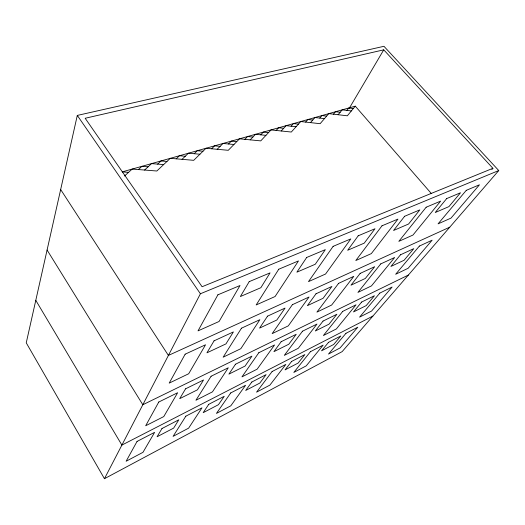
<?xml version="1.0" encoding="UTF-8"?>
<svg xmlns="http://www.w3.org/2000/svg" width="525" height="525" viewBox="0 0 525 525"><rect width="100%" height="100%" fill="white"/><g stroke="black" fill="none" stroke-linecap="round" stroke-linejoin="round"><path stroke-width="0.79" d="M77.3 115.421L26.25 342.838L104.449 478.702L342.142 351.625L498.75 170.546L383.959 46.298L77.3 115.421L200.406 293.757L104.449 478.702M349.027 108.675L383.742 49.836L492.923 168.308L491.866 169.542M431.386 193.581L355.281 106.162L347.333 115.802L328.775 113.636L320.125 123.69L300.74 121.544L291.309 132.037L271.038 129.918L260.748 140.89L239.518 138.803L228.277 150.301L205.997 148.26L193.712 160.322L170.29 158.327L156.837 171.006L132.169 169.076L124.497 176.019M346.789 110.394L348.79 107.993L353.318 108.544M338.1 114.726L342.208 109.85L351.343 110.939M333.454 114.181L335.541 111.727L340.167 112.278M319.738 118.079L321.917 115.572L326.642 116.117M310.485 122.62L314.961 117.534L324.489 118.617M305.622 122.082L307.899 119.523L312.729 120.068M291.099 126.203L293.475 123.592L298.417 124.13M281.229 130.981L286.105 125.665L296.067 126.742M276.15 130.449L278.631 127.778L283.677 128.31M260.741 134.827L263.333 132.09L268.505 132.622M250.189 139.853L255.518 134.295L265.945 135.352M244.867 139.335L247.577 136.533L252.866 137.064M228.5 143.981L231.328 141.113L236.749 141.638M217.199 149.284L223.02 143.456L233.953 144.5M211.614 148.772L214.574 145.838L220.126 146.357M194.191 153.72L197.282 150.714L202.972 151.226M182.07 159.331L188.429 153.208L199.913 154.225M176.197 158.826L179.432 155.748L185.266 156.253M157.612 164.108L160.998 160.945L166.976 161.444M144.578 170.048L151.548 163.61L163.636 164.601M138.397 169.562L141.94 166.32L148.083 166.812M372.881 316.083L121.892 445.088L35.792 300.333M408.365 275.054L142.82 404.749L47.086 250.025M449.781 227.168L168.407 355.425L60.664 189.532M200.406 293.757L498.75 170.546M492.923 168.308L202.086 286.735L85.168 118.269L383.742 49.836M355.281 106.162L122.233 171.878L128.54 172.357M137.051 441.433L126.125 461.245L142.997 452.314L154.612 432.344L137.051 441.433M158.773 402.032L145.688 425.762L163.78 416.574L177.647 392.733L158.773 402.032M185.161 354.178L169.207 383.112L188.692 373.748L205.544 344.774L185.161 354.178M217.895 294.82L198.017 330.875L219.089 321.477L240.004 285.521L217.895 294.82M161.976 428.531L157.087 436.754L173.657 428.098L178.795 419.823L161.976 428.531M185.548 388.835L179.707 398.672L197.426 389.832L203.556 379.962L185.548 388.835M214.049 340.843L206.942 352.82L225.96 343.888L233.395 331.918L214.049 340.843M249.204 281.649L240.358 296.546L260.853 287.707L270.067 272.875L249.204 281.649M185.85 416.174L173.079 436.38L188.639 428.137L201.981 407.827L185.85 416.174M211.096 376.248L195.917 400.26L212.474 391.847L228.29 367.776L211.096 376.248M241.48 328.184L223.145 357.19L240.824 348.692L259.868 319.699L241.48 328.184M278.755 269.22L256.167 304.953L275.093 296.513L298.469 260.932L278.755 269.22M208.747 404.322L203.182 412.67L218.446 404.696L224.221 396.316L208.747 404.322M235.495 364.219L228.887 374.128L245.09 366.043L251.934 356.121L235.495 364.219M267.553 316.148L259.58 328.105L276.826 320.007L285.055 308.077L267.553 316.148M306.685 257.473L296.881 272.173L315.269 264.246L325.342 249.624L306.685 257.473M230.724 392.949L216.425 413.424L230.816 405.799L245.582 385.258L230.724 392.949M258.825 352.721L241.946 376.878L257.165 369.154L274.555 344.971L258.825 352.721M292.373 304.697L272.16 333.624L288.284 325.881L309.048 296.999L292.373 304.697M333.126 246.35L308.483 281.63L325.579 274.011L350.818 238.908L333.126 246.35M251.829 382.029L245.693 390.456L259.809 383.086L266.109 374.633L251.829 382.029M281.151 341.723L273.925 351.652L288.803 344.229L296.218 334.294L281.151 341.723M316.024 293.777L307.381 305.662L323.092 298.285L331.931 286.433L316.024 293.777M358.201 235.804L347.675 250.268L364.258 243.121L374.988 228.743L358.201 235.804M272.114 371.529L256.554 392.168L269.902 385.101L285.856 364.416L272.114 371.529M302.538 331.177L284.294 355.373L298.325 348.252L316.988 324.056L302.538 331.177M338.592 283.362L316.91 312.119L331.669 305.025L353.784 276.347L338.592 283.362M382.003 225.796L355.806 260.531L371.319 253.614L397.957 219.082L382.003 225.796M291.631 361.43L285.036 369.902L298.121 363.064L304.861 354.585L291.631 361.43M323.052 321.07L315.328 330.993L329.037 324.148L336.912 314.239L323.052 321.07M360.15 273.413L350.982 285.187L365.348 278.44L374.673 266.707L360.15 273.413M404.631 216.274L393.566 230.482L408.601 223.998L419.816 209.888L404.631 216.274M310.419 351.704L293.81 372.435L306.233 365.859L323.164 345.109L310.419 351.704M342.733 311.371L323.38 335.527L336.361 328.939L356.042 304.808L342.733 311.371M380.756 263.898L357.925 292.405L371.477 285.889L394.656 257.486L380.756 263.898M426.169 207.218L398.816 241.362L412.952 235.056L440.633 201.127L426.169 207.218M328.519 342.339L321.543 350.825L333.71 344.466L340.804 335.98L328.519 342.339M361.633 302.052L353.515 311.935L366.188 305.609L374.43 295.746L361.633 302.052M400.483 254.796L390.908 266.444L404.099 260.249L413.792 248.653L400.483 254.796M446.69 198.581L435.238 212.513L448.934 206.607L460.491 192.773L446.69 198.581M345.968 333.309L328.499 354.067L340.082 347.931L357.814 327.173L345.968 333.309M379.805 293.101L359.566 317.152L371.602 311.036L392.109 287.031L379.805 293.101M419.377 246.074L395.647 274.273L408.148 268.268L432.134 240.188L419.377 246.074M466.272 190.345L438.067 223.86L451.014 218.092L479.456 184.8L466.272 190.345"/></g></svg>
